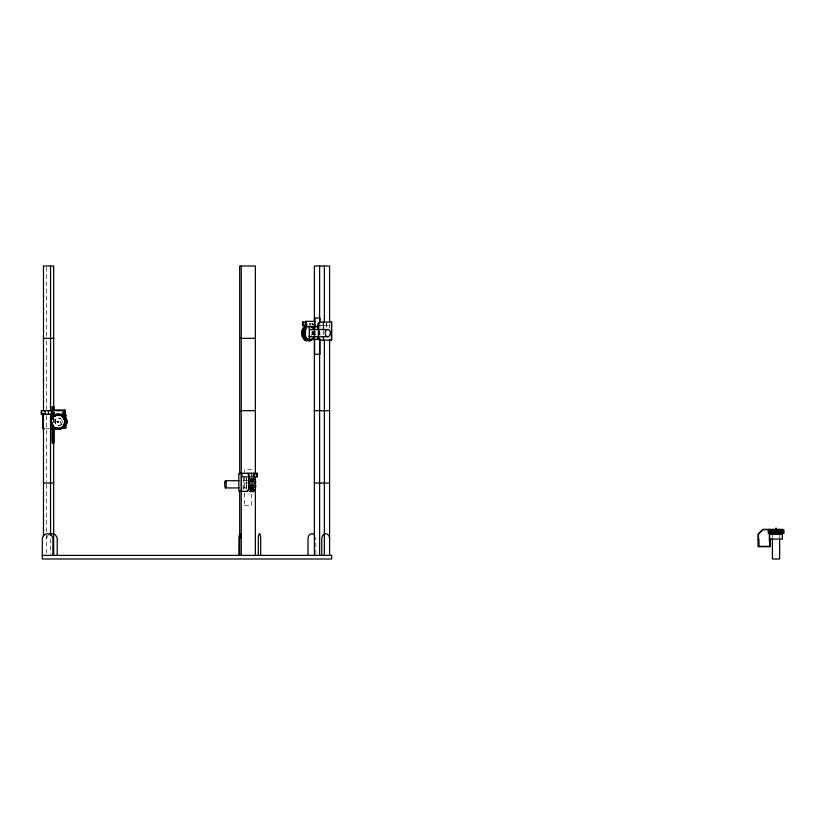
<?xml version="1.0" encoding="UTF-8"?>
<svg xmlns="http://www.w3.org/2000/svg" width="825" height="825" viewBox="0 0 825 825"><rect width="100%" height="100%" fill="white"/><g stroke="black" fill="none" stroke-linecap="round" stroke-linejoin="round"><path stroke-width="0.62" stroke-dasharray="4.12 3.09" d="M250.862 490.896L250.759 491.844L251.945 486.059M249.758 490.865L249.831 491.473L254.616 491.473M252.832 488.689L252.46 484.76M251.12 475.396L252.966 474.963M251.986 484.76L251.996 486.08L252.037 485.255M254.925 490.793C248.521 491.123 248.82 491.37 254.028 491.999M253.244 490.143L253.688 491.844M251.79 481.006L251.893 479.903L252.089 481.563M252.821 479.81L252.79 478.768L252.368 481.563M309.798 324.112L310.313 324.101L309.571 323.947M251.45 478.49L251.687 480.191M253.223 490.143L253.048 490.793L252.986 489.369M250.501 491.999L250.666 490.978M311.798 335.156C309.303 333.248 323.183 336.208 312.097 333.537C315.697 334.29 316.088 330.227 311.798 331.052M315.15 334.764C313.974 335.414 314.304 333.166 315.284 333.269M249.944 490.896L249.831 491.473M251.635 479.768L251.481 479.222M252.966 489.431C252.811 487.523 252.574 490.813 252.976 489.369M252.646 487.73L252.759 488.431M253.007 479.232L253.007 478.49M252.759 480.191L252.667 481.006M251.656 488.452L251.811 487.761M252.522 486.513L252.625 487.307M251.254 490.256L251.408 489.772M251.491 489.431L251.635 488.854M310.241 324.359L309.55 324.225M251.14 490.401L250.975 490.896M252.44 485.224L252.522 486.131M251.821 487.307L251.945 486.533M315.202 331.774L312.087 332.207L314.593 332.207L314.696 331.341M314.645 333.537L312.097 333.537L311.943 331.361L315.15 331.444M314.624 332.671L312.097 332.671L315.284 332.939M309.612 323.874L312.819 323.751M326.391 323.864L326.123 327.473M319.11 325.669L323.111 325.669M324.287 325.669L330.433 325.669M312.675 334.434L315.202 334.434M58.874 418.141L60.957 418.141M58.523 425.37L60.617 425.37M45.674 428.773L49.294 428.773M250.429 478.758L255.193 478.758M250.377 478.995L255.245 478.995M250.202 479.903L255.42 479.903M250.161 480.181L255.461 480.181M243.942 480.707L247.644 480.707M249.129 480.913L254.152 480.913M250.037 481.212L255.585 481.212M250.253 481.315L254.193 481.315M250.006 481.522L255.616 481.522M243.829 483.037L247.675 483.037M250.088 484.749L255.523 484.749M250.109 485.203L255.513 485.203M252.182 485.647L255.709 485.647M248.903 486.08L255.688 485.977M250.181 486.502L255.451 486.502M250.006 487.101L255.616 487.101M250.253 487.307L255.368 487.307M250.037 487.41L255.585 487.41M249.129 487.709L255.317 487.709M242.787 487.936L247.727 487.936M249.243 488.431L255.461 488.441M249.305 488.792L255.42 488.72M250.645 489.369L254.977 489.369M249.449 489.4L255.007 489.4M250.377 489.627L255.245 489.627M250.429 489.864L255.193 489.864M250.862 490.184L254.76 490.184M250.955 490.401L253.492 490.401M250.635 490.607L254.987 490.607M254.193 491.03L250.068 490.865M249.758 491.349L254.688 491.349M250.088 491.813L254.368 491.813M244.54 505.457L251.666 505.457L251.584 469.291L244.54 469.291L244.623 491.741M62.04 420.668L62.153 420.987A3.62 3.537 -90 0 1 62.061 422.864M779.635 534.951L779.635 537.477M772.417 534.951L772.417 537.477M329.608 324.38L329.608 328.185M326.648 323.256L326.648 325.669M326.391 322.049L326.391 327.473M323.41 330.495L323.421 335.311M319.883 324.318L319.883 335.548M319.626 330.557L319.626 335.548M319.615 330.732L319.615 334.537M318.357 330.577L318.357 335.641M318.099 331.093L318.099 334.713M315.862 554.173L315.862 538.385A5.486 3.96 -90 0 0 315.624 537.127M314.83 330.557L314.83 335.548M314.573 330.557L314.573 335.641M314.387 330.732L314.387 334.537M246.304 477.984L246.304 489.534L246.221 478.686M244.54 492.989L244.623 505.457M243.427 477.984L243.427 489.38M55.543 419.131L55.543 425.164M55.11 419.131L55.11 425.164M53.976 418.533L53.996 424.184M53.677 418.306L53.646 424.184M50.542 538.89L50.542 554.122M46.613 267.269L46.613 337.074M46.613 340.88L46.613 409.427M46.613 415.769L46.613 481.769M46.613 484.306L46.613 554.173M312.221 331.155A3.62 2.588 -90 0 1 312.345 334.764M250.522 481.099A3.62 0.825 -90 0 1 250.697 481.635M250.955 485.079A3.62 0.825 -90 0 1 250.594 487.358M62.009 424.793A3.62 3.537 -90 0 1 61.545 419.069M55.543 423.4A3.62 3.537 -90 0 1 57.08 418.533A3.62 3.537 -90 0 1 61.844 420.1M61.669 423.71A3.62 3.537 -90 0 1 56.069 424.184M46.613 538.385A5.486 5.352 -90 0 1 48.407 535.023M255.007 479.222L250.614 479.222L254.977 479.253"/><path stroke-width="1.24" d="M311.035 339.694C309.922 340.808 314.552 338.467 314.036 336.146M51.202 423.514C51.428 421.575 50.944 417.532 52.965 417.316C52.779 416.182 56.162 414.129 58.142 415.088M59.586 428.639L60.297 429.248L60.668 428.093M52.501 415.418C63.174 416.037 51.315 413.562 55.739 415.656M55.945 414.583L55.688 415.491M60.648 428.907C61.669 426.463 61.947 429.897 59.699 428.165C59.833 430.413 58.297 427.154 58.101 429.392M255.513 484.76L255.523 487.42L255.461 486.533M309.664 340.787C309.633 338.415 308.416 341.808 308.529 339.694C308.189 338.405 306.261 340.096 306.766 338.652M307.003 340.343L309.901 340.787L310.375 339.745M312.005 326.349L311.922 327.02L311.355 326.648M255.688 485.977L255.554 485.255M54.048 427.03C51.882 426.35 51.583 425.277 51.346 422.637M60.947 428.783L61.7 428.742M52.759 427.288C54.708 425.855 54.852 429.67 56.213 428.299C56.389 428.856 58.317 429.165 59.091 428.608M305.054 339.488C304.621 341.003 307.993 340.911 308.21 339.56M309.158 339.776C303.229 338.982 303.517 339.075 302.6 334.847C301.424 332.392 302.311 332.805 305.013 332.228C305.147 331.516 305.219 330.485 305.621 329.804C301.971 330.928 301.888 327.484 305.611 328.793M304.312 327.824C303.404 326.535 305.59 326.648 304.301 327.721M305.786 339.457L306.065 340.612L306.488 340.271M311.035 326.514L310.427 326.349M255.461 482.089L255.523 481.202L255.348 484.306M62.246 412.572L62.648 413.108M53.883 427.133L53.883 428.227L55.688 427.69M304.776 336.208L305.188 335.29L302.662 335.29L302.218 336.198L305.405 336.115L304.982 333.548L302.383 333.537L301.837 331.774L305.137 331.361L301.888 331.444M303.053 329.701C300.156 331.743 305.415 328.824 304.745 330.01C306.085 331.939 302.682 329.897 302.662 331.279C301.259 333.032 306.075 332.867 304.415 331.444M307.642 339.188L307.787 340.271M56.193 428.392L58.358 428.453M60.823 415.295C56.626 414.769 61.607 414.253 61.896 415.934C63.948 414.026 61.452 417.883 63.288 416.46C65.814 417.285 60.761 416.615 63.865 416.192M255.41 488.72L255.358 487.823M53.625 412.737L54.367 412.593L53.873 413.098M306.003 339.694L306.611 339.828M305.611 337.415L305.425 336.095M310.973 340.612L306.065 340.612M51.346 420.853C48.974 420.193 53.212 419.688 50.572 420.08M66.072 420.41C62.422 421.719 66.588 418.543 65.165 420.915C66.835 423.998 64.113 423.524 65 422.101C67.062 422.421 62.391 419.11 65.072 418.646C63.164 419.554 63.463 417.388 65.01 417.615C63.102 416.976 62.968 418.048 64.824 417.337M55.688 428L55.945 428.907L56.512 428.196M255.358 480.8L255.41 479.903M59.627 415.192L60.369 415.192L59.812 414.408M305.106 327.123L305.281 325.968L305.106 326.989M60.297 429.248L59.225 429.32M311.912 327.071C313.129 327.133 313.675 328.515 314.088 329.598M52.491 427.061L53.46 427.298M63.123 416.192C63.226 417.233 64.453 419.502 66.01 420.08M61.597 427.835C64.319 427.556 64.123 424.834 66.01 423.411M61.607 415.625C58.915 414.758 60.854 414.882 61.947 416.357L62.7 416.357L61.205 415.913L62.71 415.264M303.621 328.783L303.456 327.556L305.982 327.556M55.77 428.196L54.997 427.835L55.739 427.835M51.635 419.554L51.965 418.749M65.01 425.875C62.669 425.875 64.68 423.442 65.165 423.503M312.747 327.69L312.211 327.236M304.322 339.57L304.848 338.931M307.333 339.003L306.828 338.487M305.58 329.701L305.281 328.701M313.686 337.27L313.985 336.507M305.714 339.477L305.26 340.271M304.291 338.518L304.817 338.972M255.554 483.368L255.688 482.646M51.573 425.875L52.779 425.257M55.327 427.639L53.914 428.206M64.989 417.656L63.659 418.347L61.937 416.47L61.957 415.264M303.569 337.652L304.054 338.198M52.934 426.226L53.532 426.834M51.573 417.615L53.243 417.532M52.181 418.347L53.398 417.625M60.101 428.247L62.7 427.133L61.988 427.618C60.885 428.876 62.69 426.484 63.659 425.143C65.773 425.04 61.617 426.566 64.267 425.875M56.296 429.248L58.142 428.402M318.099 329.887L318.099 323.864L319.368 322.049L331.702 322.049L331.691 340.137L319.368 340.137L318.099 338.332L318.099 335.919M318.357 329.887L318.357 323.864L319.626 322.049M305.58 336.507L303.053 336.507M304.054 328.01L303.61 328.628L306.137 328.628M313.036 338.26L313.428 337.58M57.358 429.32L56.935 428.608M53.821 412.49L54.172 412.448M50.913 424.535L52.387 423.937L51.635 423.937L52.707 424.741M301.837 334.434C309.922 333.042 300.135 334.991 302.538 334.857M304.363 334.434L305.168 334.878L301.888 334.764M65.649 418.997L64.195 419.554L63.876 418.749L65.546 418.646M303.971 324.431L303.456 323.802L303.59 324.472M247.015 491.349L248.768 489.534L248.768 476.272M248.851 473.261L248.851 489.534L247.098 491.349L238.827 491.349L238.827 473.261L257.348 473.261L257.348 476.871L241.807 476.871L241.89 473.261M52.934 417.264L54.285 416.656M63.35 427.061C62.071 425.917 64.432 425.803 63.051 426.834L62.205 426.803L64.102 427.061M313.634 328.979L313.985 329.701M312.252 339.044L312.768 338.57M60.617 414.614L61.39 414.583M55.193 428.907L55.945 428.907M50.511 423.081L51.655 422.812M51.263 423.081L52.387 423.565M301.754 332.939C305.827 331.547 305.807 334.682 301.754 333.269M55.688 415.8L54.625 415.264L54.543 416.202M52.759 416.202L55.337 415.872L54.636 416.357M302.878 336.115L302.218 336.198M52.15 425.164L53.398 425.865L52.924 425.143M311.355 339.56L311.922 339.188M51.294 422.183L50.397 421.915L51.263 421.307M50.397 421.575L51.583 421.389M303.456 338.662L305.982 338.662M66.144 421.936L64.546 422.183L64.546 421.307L66.186 421.575M53.243 425.958L51.8 426.143M56.213 415.192L58.503 414.057M58.802 428.505L60.39 428.392M302.744 337.518L306.137 337.58M58.73 415.109L52.501 415.058M52.418 424.823L51.078 424.844M51.037 418.646L52.418 418.667M314.82 321.338L305.508 321.338L305.508 339.436M306.127 322.049L302.476 322.049L302.476 325.669L306.127 325.669M305.508 326.411L318.357 326.411M305.508 326.762L318.357 326.772M303.291 327.834L305.807 327.793M302.631 329.01L305.147 328.979M309.911 329.495L327.608 329.495M302.218 330.01L304.745 330.01M302.125 330.32L304.652 330.32M301.837 331.774L304.363 331.774M302.125 335.888L304.652 335.888M310.169 336.724L327.855 336.724M302.61 337.239L305.931 337.229M43.477 338.343L53.677 338.343M239.683 338.343L255.379 338.343M303.28 338.425L305.807 338.425M318.099 338.332L319.626 340.137M304.095 339.405L318.357 339.436L318.357 335.641M310.21 339.591L312.737 339.591M309.468 339.869L310.097 339.91M305.033 340.137L307.57 340.137M52.501 409.973L64.969 409.973L64.969 415.408M239.683 410.695L255.379 410.695M314.387 410.695L329.608 410.695M59.555 414.284L60.307 414.284M54.893 414.707L55.636 414.707M60.947 414.748L61.7 414.707M59.586 415.058L66.01 415.058L66.01 428.082L52.501 428.082M53.883 415.264L54.625 415.264M61.174 415.418L66.01 415.418M52.491 416.429L53.233 416.429M63.35 416.429L64.102 416.429M51.8 417.337L52.501 417.337M50.913 418.956L51.655 418.956M50.511 420.41L51.263 420.41M50.397 421.915L51.583 422.101M65.33 423.081L66.072 423.081M50.572 423.411L52.253 423.493L52.088 422.637M64.927 424.535L65.68 424.535M64.804 424.844L65.546 424.844M64.082 426.154L64.824 426.154M42.652 413.707L42.652 426.968L43.374 428.773M63.123 427.298L63.865 427.298M61.957 428.227L62.71 428.227M44.498 428.773L43.024 428.773L42.652 426.968M50.397 428.773L55.636 428.783M225.452 480.707L239.013 480.707M43.477 483.037L53.677 483.037M248.964 483.037L255.379 483.037M314.387 483.037L329.608 483.037M225.534 487.936L239.095 487.936M775.675 528.258L776.377 528.258M769.694 534.043L782.358 534.043M758.123 539.107L758.845 539.107L758.845 546.707M769.694 539.107L782.358 539.107L782.358 533.682L769.333 533.682L769.333 540.922L770.055 540.922M769.694 546.346L758.123 546.346L758.123 534.043L762.95 529.341L782.358 529.341L782.358 533.352M42.302 555.39L331.691 555.39L331.691 558.999L42.302 558.999L42.302 538.385A5.486 5.352 -90 0 1 52.893 538.385L52.893 555.39M57.111 415.109L56.636 414.212M58.389 415.078L58.101 414.098M303.456 327.556L304.002 327.948M55.811 415.377L55.223 414.614M247.098 473.261L248.851 475.066M312.984 328.01L313.428 328.628M52.346 417.656L52.501 413.232M58.482 429.392L58.245 428.608M783.575 529.732L783.637 533.352M783.234 529.732L783.234 533.352M783.1 529.732L783.1 533.352M782.616 529.732L782.543 533.352M781.615 529.732L781.615 533.352M781.378 529.732L781.45 533.352M781.162 529.732L781.162 533.352M780.543 529.732L780.471 533.352M780.182 529.732L780.192 533.352M779.635 538.746L779.635 558.999L772.417 558.999L772.417 538.746M779.46 529.732L779.46 533.352M779.058 529.732L779.161 533.352M778.852 529.732L778.852 533.352M778.253 529.732L778.253 533.352M777.727 529.732L777.81 533.352M777.398 529.732L777.398 533.352M776.964 529.732L776.964 533.352M776.5 529.732L776.5 533.352M776.232 529.732L776.232 533.352M775.892 529.732L775.892 533.352M775.634 529.732L775.634 533.352M775.17 529.732L775.17 533.352M774.727 529.732L774.727 533.352M774.397 529.732L774.314 533.352M773.871 529.732L773.871 533.352M773.283 529.732L773.283 533.352M773.077 529.732L773.077 533.352M772.973 529.732L772.973 533.352M772.664 529.732L772.664 533.352M772.138 529.702L771.932 533.352M771.581 529.732L771.653 533.352M770.746 529.732L770.674 533.352M770.509 529.732L770.509 533.352M769.972 529.732L769.972 533.352M770.055 539.107L770.055 546.707L758.484 546.707L758.484 534.043L762.95 529.702L783.75 529.732L783.75 533.352L768.384 533.352L768.384 529.732M769.766 529.732L769.766 533.352M769.694 533.682L769.694 546.707M769.581 529.732L769.581 533.352M769.292 529.732L769.292 533.352M769.034 529.732L769.034 533.352M768.9 529.732L768.9 533.352M768.498 529.732L768.56 533.352M331.433 322.049L331.433 340.137M329.608 321.843L329.608 266.001L314.387 266.001L314.387 321.843M329.608 339.611L329.608 555.39M324.38 266.001L324.38 321.843M324.38 339.611L324.38 555.39M323.41 322.049L323.421 329.288M323.41 336.517L323.421 340.137M321.76 555.39L321.76 538.385A5.486 3.96 -90 0 1 325.689 533.682A5.486 3.96 -90 0 1 329.608 538.385M319.883 321.822L319.883 318.079L314.573 318.079L314.573 329.309M319.883 339.292L319.883 354.255L314.573 354.255L314.573 335.641M319.626 318.079L319.626 323.07M319.626 338.044L319.626 354.255M319.615 266.001L319.615 319.306M319.615 353.574L319.615 555.39M314.83 318.079L314.83 326.813M314.387 338.343L314.387 555.39M309.303 326.411L309.303 339.436M308.024 555.39L308.024 538.385A5.486 3.96 -90 0 1 310.561 534.023A5.486 3.96 -90 0 1 314.542 535.023M305.766 321.338L305.766 326.762M302.734 322.049L302.734 325.669M260.679 555.39L260.679 538.385A5.486 1.186 -90 0 0 259.504 533.682A5.486 1.186 -90 0 0 258.328 538.385L258.328 555.39M256.998 473.261L256.998 476.871M255.379 474.158L255.379 266.001L239.683 266.001L239.683 474.158M255.379 476.695L255.379 555.39M241.457 473.261L241.457 491.349M241.261 266.001L241.261 555.39M239.683 490.658L239.683 555.39M238.899 555.39L238.899 538.385A5.486 1.186 -90 0 1 240.075 533.682A5.486 1.186 -90 0 1 241.261 538.385M64.886 409.973L64.886 428.082M63.989 410.695L63.989 414.305M57.214 555.39L57.214 538.385A5.486 5.352 -90 0 0 49.459 534.291M53.996 410.468L53.996 406.725L52.15 406.725L52.15 411.706M53.996 427.927L53.996 442.891L52.15 442.891L52.15 422.936M53.677 410.695L53.677 266.001L43.477 266.001L43.477 410.695M53.646 427.927L53.677 555.39M52.573 413.232L52.573 415.408M52.501 406.725L52.501 411.706M52.501 425.432L52.501 442.891M52.15 414.202L52.15 419.193M51.676 410.695L51.676 414.305M51.604 410.695L51.604 414.305M50.542 266.001L50.542 410.695M50.542 413.232L50.542 535.074M48.417 410.695L48.417 414.305M45.086 410.695L45.004 414.305M43.477 413.232L43.477 536.343M43.003 413.707L43.003 426.968M41.601 410.695L41.601 414.305M311.448 336.157A3.62 2.588 -90 0 1 308.859 336.332M309.251 329.67A3.62 2.588 -90 0 1 310.592 329.577M65.845 418.708A3.62 3.537 -90 0 1 67.073 420.1L67.382 420.987A3.62 3.537 -90 0 1 65.536 424.968M312.582 324.039L313.026 324.359L312.582 324.039M224.761 482.666L224.689 483.553A3.62 0.825 -90 0 0 225.668 487.843A3.62 0.825 -90 0 0 226.143 482.099A3.62 0.825 -90 0 0 224.761 482.666M57.234 421.678L57.925 421.833L57.234 421.678M303.59 324.019L303.59 324.019M306.374 324.019L306.807 324.369L306.374 324.019M64.494 422.637C63.587 424.844 66.742 422.287 64.494 422.637M57.575 421.596L58.235 421.843L57.575 421.596M325.432 331.464L325.205 332.351A3.62 2.588 -90 0 0 328.309 336.641A3.62 2.588 -90 0 0 329.773 330.897A3.62 2.588 -90 0 0 325.432 331.464M64.195 423.937L63.876 424.741L64.618 424.741L65.031 423.968L64.237 423.947M64.072 410.695L41.25 410.695L41.25 414.305L64.072 414.305L64.072 410.695M253.873 476.871L253.873 473.261L253.791 476.871"/></g></svg>
